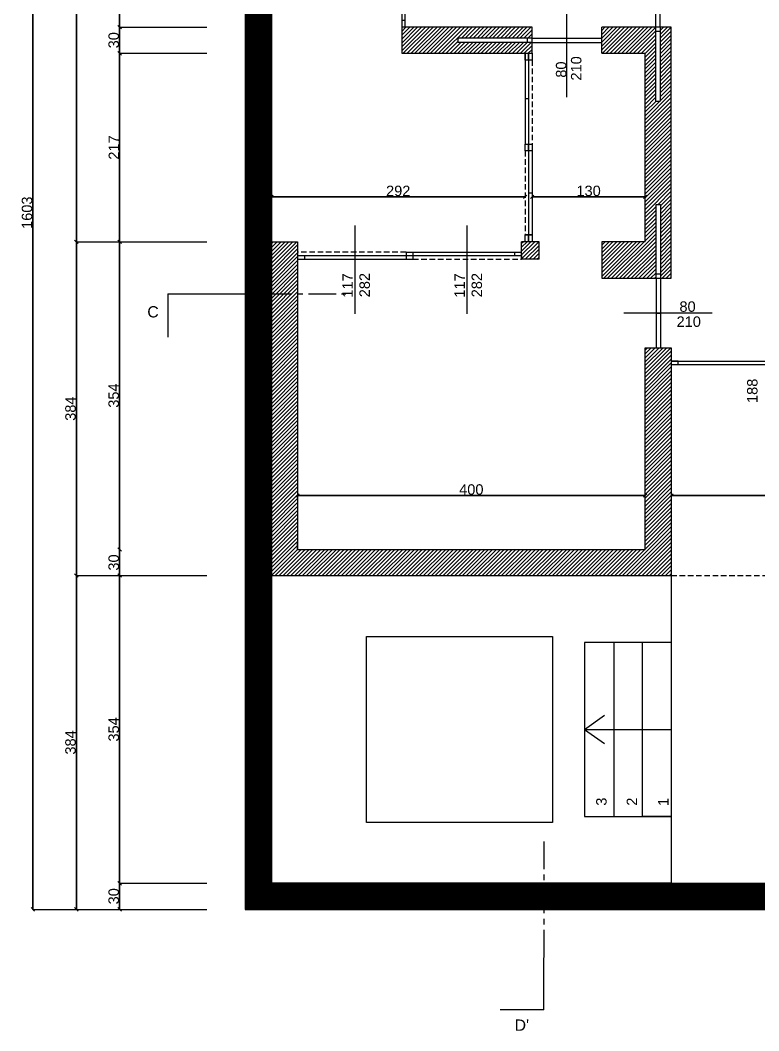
# Model space of a CAD drawing. Header units: millimetres. Extents: x 935 to 13922, y 3203 to 7816.
# Drawn here: x 935 to 1785, y 5601 to 6764 of the extents above; entities that cross this region are included whole.
import ezdxf

# ---------------------------------------------------------------- set-up
doc = ezdxf.new("R2010")
doc.units = ezdxf.units.MM
doc.linetypes.add('CENTRO', pattern=[50.8, 31.75, -6.35, 6.35, -6.35])
doc.linetypes.add('TRATTEGGIATA2', pattern=[9.525, 6.35, -3.175])
doc.layers.get('0').update_dxf_attribs({"lineweight": 20})
doc.layers.get('Defpoints').update_dxf_attribs({"lineweight": 20})
for name, color, linetype, lineweight in [('ALBERO', 94, 'Continuous', 5), ('binario finestra', 160, 'Continuous', 13), ('campiture', 253, 'Continuous', 0), ('finestre', 141, 'Continuous', 13), ('interni', 210, 'Continuous', 13), ('porte', 230, 'Continuous', 13), ('quote', 181, 'Continuous', 0), ('sezioni', 50, 'Continuous', 5), ('vasche', 175, 'Continuous', 13)]:
    doc.layers.add(name, color=color, linetype=linetype, lineweight=lineweight)
doc.layers.add('VEGETAZIONE', color=7, linetype='Continuous', lineweight=5, true_color=0x387000)
doc.styles.get("Standard").update_dxf_attribs({"font": 'arial.ttf', "height": 12})
doc.dimstyles.new('Copia di ISO-25', dxfattribs={"dimtxt": 18, "dimasz": 4, "dimexe": 4, "dimexo": 300, "dimtad": 1, "dimdec": 0, "dimtxsty": 'Standard', "dimblk": 'OBLIQUE', "dimcen": 2.5, "dimse1": 1, "dimse2": 1, "dimadec": 0, "dimazin": 0, "dimtfac": 1, "dimtdec": 0, "dimtmove": 0, "dimatfit": 3, "dimfxl": 1, "dimfxlon": 1, "dimarcsym": 0})
pattern_1 = [(45, (-2270.9883, 2311.3952), (-2.245064, 2.245064), [])]

# ---------------------------------------------------------------- blocks, each defined once
blk = doc.blocks.new('_Oblique')
at = {"color": 0, "linetype": 'ByBlock', "lineweight": -2}
blk.add_line((-0.5, -0.5), (0.5, 0.5), dxfattribs=at)
blk = doc.blocks.new('*D68')
at = {"layer": 'Defpoints', "color": 0, "lineweight": 15, "transparency": 16777216}
for p in [(1049.6, 5771.2), (1194.1, 5771.2), (1194.1, 5741.2)]:
    blk.add_point(p, dxfattribs=at)
at = {"layer": 'quote', "color": 0, "lineweight": -2, "transparency": 16777216}
blk.add_line((1049.6, 5741.2), (1049.6, 5771.2), dxfattribs=at)
at = {"layer": 'quote', "color": 0, "lineweight": -2, "transparency": 16777216, "xscale": 4, "yscale": 4, "zscale": 4}
for p, rotation in [((1049.6, 5771.2), 90), ((1049.6, 5741.2), 270)]:
    blk.add_blockref('_Oblique', p, dxfattribs=dict(at, rotation=rotation))
at = {"layer": 'quote', "color": 0, "lineweight": 15, "transparency": 16777216, "insert": (1042.8, 5756.2), "char_height": 12, "attachment_point": 5, "rotation": 90}
blk.add_mtext('30', dxfattribs=at)
blk = doc.blocks.new('*D69')
at = {"layer": 'Defpoints', "color": 0, "lineweight": 15, "transparency": 16777216}
for p in [(1049.6, 6125.2), (1224.1, 6125.2), (1224.1, 5771.2)]:
    blk.add_point(p, dxfattribs=at)
at = {"layer": 'quote', "color": 0, "lineweight": -2, "transparency": 16777216}
blk.add_line((1049.6, 5771.2), (1049.6, 6125.2), dxfattribs=at)
at = {"layer": 'quote', "color": 0, "lineweight": -2, "transparency": 16777216, "xscale": 4, "yscale": 4, "zscale": 4}
for p, rotation in [((1049.6, 6125.2), 90), ((1049.6, 5771.2), 270)]:
    blk.add_blockref('_Oblique', p, dxfattribs=dict(at, rotation=rotation))
at = {"layer": 'quote', "color": 0, "lineweight": 15, "transparency": 16777216, "insert": (1042.8, 5948.2), "char_height": 12, "attachment_point": 5, "rotation": 90}
blk.add_mtext('354', dxfattribs=at)
blk = doc.blocks.new('*D70')
at = {"layer": 'Defpoints', "color": 0, "lineweight": 15, "transparency": 16777216}
for p in [(1049.6, 6155.2), (1224.1, 6155.2), (1224.1, 6125.2)]:
    blk.add_point(p, dxfattribs=at)
at = {"layer": 'quote', "color": 0, "lineweight": -2, "transparency": 16777216}
blk.add_line((1049.6, 6125.2), (1049.6, 6155.2), dxfattribs=at)
at = {"layer": 'quote', "color": 0, "lineweight": -2, "transparency": 16777216, "xscale": 4, "yscale": 4, "zscale": 4}
for p, rotation in [((1049.6, 6155.2), 90), ((1049.6, 6125.2), 270)]:
    blk.add_blockref('_Oblique', p, dxfattribs=dict(at, rotation=rotation))
at = {"layer": 'quote', "color": 0, "lineweight": 15, "transparency": 16777216, "insert": (1042.8, 6140.2), "char_height": 12, "attachment_point": 5, "rotation": 90}
blk.add_mtext('30', dxfattribs=at)
blk = doc.blocks.new('*D71')
at = {"layer": 'Defpoints', "color": 0, "lineweight": 15, "transparency": 16777216}
for p in [(1254.1, 6509.2), (1049.6, 6155.2), (1254.1, 6155.2)]:
    blk.add_point(p, dxfattribs=at)
at = {"layer": 'quote', "color": 0, "lineweight": -2, "transparency": 16777216}
blk.add_line((1049.6, 6509.2), (1049.6, 6155.2), dxfattribs=at)
at = {"layer": 'quote', "color": 0, "lineweight": -2, "transparency": 16777216, "xscale": 4, "yscale": 4, "zscale": 4}
for p, rotation in [((1049.6, 6509.2), 90), ((1049.6, 6155.2), 270)]:
    blk.add_blockref('_Oblique', p, dxfattribs=dict(at, rotation=rotation))
at = {"layer": 'quote', "color": 0, "lineweight": 15, "transparency": 16777216, "insert": (1042.8, 6332.2), "char_height": 12, "attachment_point": 5, "rotation": 90}
blk.add_mtext('354', dxfattribs=at)
blk = doc.blocks.new('*D72')
at = {"layer": 'Defpoints', "color": 0, "lineweight": 15, "transparency": 16777216}
for p in [(1049.6, 6726), (1224.1, 6726), (1224.1, 6509.2)]:
    blk.add_point(p, dxfattribs=at)
at = {"layer": 'quote', "color": 0, "lineweight": -2, "transparency": 16777216}
blk.add_line((1049.6, 6509.2), (1049.6, 6726), dxfattribs=at)
at = {"layer": 'quote', "color": 0, "lineweight": -2, "transparency": 16777216, "xscale": 4, "yscale": 4, "zscale": 4}
for p, rotation in [((1049.6, 6726), 90), ((1049.6, 6509.2), 270)]:
    blk.add_blockref('_Oblique', p, dxfattribs=dict(at, rotation=rotation))
at = {"layer": 'quote', "color": 0, "lineweight": 15, "transparency": 16777216, "insert": (1042.9, 6617.6), "char_height": 12, "attachment_point": 5, "rotation": 90}
blk.add_mtext('217', dxfattribs=at)
blk = doc.blocks.new('*D73')
at = {"layer": 'Defpoints', "color": 0, "lineweight": 15, "transparency": 16777216}
for p in [(1049.6, 6756), (1374.1, 6756), (1374.1, 6726)]:
    blk.add_point(p, dxfattribs=at)
at = {"layer": 'quote', "color": 0, "lineweight": -2, "transparency": 16777216}
blk.add_line((1049.6, 6726), (1049.6, 6756), dxfattribs=at)
at = {"layer": 'quote', "color": 0, "lineweight": -2, "transparency": 16777216, "xscale": 4, "yscale": 4, "zscale": 4}
for p, rotation in [((1049.6, 6756), 90), ((1049.6, 6726), 270)]:
    blk.add_blockref('_Oblique', p, dxfattribs=dict(at, rotation=rotation))
at = {"layer": 'quote', "color": 0, "lineweight": 15, "transparency": 16777216, "insert": (1042.8, 6741), "char_height": 12, "attachment_point": 5, "rotation": 90}
blk.add_mtext('30', dxfattribs=at)
blk = doc.blocks.new('*D74')
at = {"layer": 'Defpoints', "color": 0, "lineweight": 15, "transparency": 16777216}
for p in [(1049.6, 7006), (1374.1, 7006), (1374.1, 6756)]:
    blk.add_point(p, dxfattribs=at)
at = {"layer": 'quote', "color": 0, "lineweight": -2, "transparency": 16777216}
blk.add_line((1049.6, 6756), (1049.6, 7006), dxfattribs=at)
at = {"layer": 'quote', "color": 0, "lineweight": -2, "transparency": 16777216, "xscale": 4, "yscale": 4, "zscale": 4}
for p, rotation in [((1049.6, 7006), 90), ((1049.6, 6756), 270)]:
    blk.add_blockref('_Oblique', p, dxfattribs=dict(at, rotation=rotation))
at = {"layer": 'quote', "color": 0, "lineweight": 15, "transparency": 16777216, "insert": (1042.8, 6881), "char_height": 12, "attachment_point": 5, "rotation": 90}
blk.add_mtext('250', dxfattribs=at)
blk = doc.blocks.new('*D78')
at = {"layer": 'Defpoints', "color": 0, "lineweight": 15, "transparency": 16777216}
for p in [(999.8, 6125.2), (1224.1, 6125.2), (1194.1, 5741.2)]:
    blk.add_point(p, dxfattribs=at)
at = {"layer": 'quote', "color": 0, "lineweight": -2, "transparency": 16777216}
blk.add_line((999.8, 5741.2), (999.8, 6125.2), dxfattribs=at)
at = {"layer": 'quote', "color": 0, "lineweight": -2, "transparency": 16777216, "xscale": 4, "yscale": 4, "zscale": 4}
for p, rotation in [((999.8, 6125.2), 90), ((999.8, 5741.2), 270)]:
    blk.add_blockref('_Oblique', p, dxfattribs=dict(at, rotation=rotation))
at = {"layer": 'quote', "color": 0, "lineweight": 15, "transparency": 16777216, "insert": (993.1, 5933.2), "char_height": 12, "attachment_point": 5, "rotation": 90}
blk.add_mtext('384', dxfattribs=at)
blk = doc.blocks.new('*D79')
at = {"layer": 'Defpoints', "color": 0, "lineweight": 15, "transparency": 16777216}
for p in [(999.8, 6509.2), (1224.1, 6509.2), (1224.1, 6125.2)]:
    blk.add_point(p, dxfattribs=at)
at = {"layer": 'quote', "color": 0, "lineweight": -2, "transparency": 16777216}
blk.add_line((999.8, 6125.2), (999.8, 6509.2), dxfattribs=at)
at = {"layer": 'quote', "color": 0, "lineweight": -2, "transparency": 16777216, "xscale": 4, "yscale": 4, "zscale": 4}
for p, rotation in [((999.8, 6509.2), 90), ((999.8, 6125.2), 270)]:
    blk.add_blockref('_Oblique', p, dxfattribs=dict(at, rotation=rotation))
at = {"layer": 'quote', "color": 0, "lineweight": 15, "transparency": 16777216, "insert": (993.1, 6317.2), "char_height": 12, "attachment_point": 5, "rotation": 90}
blk.add_mtext('384', dxfattribs=at)
blk = doc.blocks.new('*D80')
at = {"layer": 'Defpoints', "color": 0, "lineweight": 15, "transparency": 16777216}
for p in [(999.8, 7344), (1224.1, 7344), (1224.1, 6509.2)]:
    blk.add_point(p, dxfattribs=at)
at = {"layer": 'quote', "color": 0, "lineweight": -2, "transparency": 16777216}
blk.add_line((999.8, 6509.2), (999.8, 7344), dxfattribs=at)
at = {"layer": 'quote', "color": 0, "lineweight": -2, "transparency": 16777216, "xscale": 4, "yscale": 4, "zscale": 4}
for p, rotation in [((999.8, 7344), 90), ((999.8, 6509.2), 270)]:
    blk.add_blockref('_Oblique', p, dxfattribs=dict(at, rotation=rotation))
at = {"layer": 'quote', "color": 0, "lineweight": 15, "transparency": 16777216, "insert": (993.1, 6926.6), "char_height": 12, "attachment_point": 5, "rotation": 90}
blk.add_mtext('835', dxfattribs=at)
blk = doc.blocks.new('*D81')
at = {"layer": 'Defpoints', "color": 0, "lineweight": 15, "transparency": 16777216}
for p in [(1194.1, 7344), (949.8, 5741.2), (1194.1, 5741.2)]:
    blk.add_point(p, dxfattribs=at)
at = {"layer": 'quote', "color": 0, "lineweight": -2, "transparency": 16777216}
blk.add_line((949.8, 7344), (949.8, 5741.2), dxfattribs=at)
at = {"layer": 'quote', "color": 0, "lineweight": -2, "transparency": 16777216, "xscale": 4, "yscale": 4, "zscale": 4}
for p, rotation in [((949.8, 7344), 90), ((949.8, 5741.2), 270)]:
    blk.add_blockref('_Oblique', p, dxfattribs=dict(at, rotation=rotation))
at = {"layer": 'quote', "color": 0, "lineweight": 15, "transparency": 16777216, "insert": (943.1, 6542.6), "char_height": 12, "attachment_point": 5, "rotation": 90}
blk.add_mtext('1603', dxfattribs=at)
blk = doc.blocks.new('*D99')
at = {"layer": 'Defpoints', "color": 0, "lineweight": 15, "transparency": 16777216}
for p in [(1654.1, 6217.3), (1254.1, 6155.2), (1654.1, 6155.2)]:
    blk.add_point(p, dxfattribs=at)
at = {"layer": 'quote', "color": 0, "lineweight": -2, "transparency": 16777216}
blk.add_line((1254.1, 6217.3), (1654.1, 6217.3), dxfattribs=at)
at = {"layer": 'quote', "color": 0, "lineweight": -2, "transparency": 16777216, "xscale": 4, "yscale": 4, "zscale": 4, "rotation": 180}
blk.add_blockref('_Oblique', (1254.1, 6217.3), dxfattribs=at)
at = {"layer": 'quote', "color": 0, "lineweight": -2, "transparency": 16777216, "xscale": 4, "yscale": 4, "zscale": 4}
blk.add_blockref('_Oblique', (1654.1, 6217.3), dxfattribs=at)
at = {"layer": 'quote', "color": 0, "lineweight": 15, "transparency": 16777216, "insert": (1454.1, 6224.1), "char_height": 12, "attachment_point": 5}
blk.add_mtext('400', dxfattribs=at)
blk = doc.blocks.new('*D100')
at = {"layer": 'Defpoints', "color": 0, "lineweight": 15, "transparency": 16777216}
for p in [(2284.1, 6217.3), (1684.1, 6125.2), (2284.1, 6125.2)]:
    blk.add_point(p, dxfattribs=at)
at = {"layer": 'quote', "color": 0, "lineweight": -2, "transparency": 16777216}
blk.add_line((1684.1, 6217.3), (2284.1, 6217.3), dxfattribs=at)
at = {"layer": 'quote', "color": 0, "lineweight": -2, "transparency": 16777216, "xscale": 4, "yscale": 4, "zscale": 4, "rotation": 180}
blk.add_blockref('_Oblique', (1684.1, 6217.3), dxfattribs=at)
at = {"layer": 'quote', "color": 0, "lineweight": -2, "transparency": 16777216, "xscale": 4, "yscale": 4, "zscale": 4}
blk.add_blockref('_Oblique', (2284.1, 6217.3), dxfattribs=at)
at = {"layer": 'quote', "color": 0, "lineweight": 15, "transparency": 16777216, "insert": (1984.1, 6224.1), "char_height": 12, "attachment_point": 5}
blk.add_mtext('600', dxfattribs=at)
blk = doc.blocks.new('*D105')
at = {"layer": 'Defpoints', "color": 0, "lineweight": 15, "transparency": 16777216}
for p in [(1654.1, 6560.8), (1524, 6509.2), (1654.1, 6509.2)]:
    blk.add_point(p, dxfattribs=at)
at = {"layer": 'quote', "color": 0, "lineweight": -2, "transparency": 16777216}
blk.add_line((1524, 6560.8), (1654.1, 6560.8), dxfattribs=at)
at = {"layer": 'quote', "color": 0, "lineweight": -2, "transparency": 16777216, "xscale": 4, "yscale": 4, "zscale": 4, "rotation": 180}
blk.add_blockref('_Oblique', (1524, 6560.8), dxfattribs=at)
at = {"layer": 'quote', "color": 0, "lineweight": -2, "transparency": 16777216, "xscale": 4, "yscale": 4, "zscale": 4}
blk.add_blockref('_Oblique', (1654.1, 6560.8), dxfattribs=at)
at = {"layer": 'quote', "color": 0, "lineweight": 15, "transparency": 16777216, "insert": (1589, 6567.6), "char_height": 12, "attachment_point": 5}
blk.add_mtext('130', dxfattribs=at)
blk = doc.blocks.new('*D106')
at = {"layer": 'Defpoints', "color": 0, "lineweight": 15, "transparency": 16777216}
for p in [(1224.1, 6560.8), (1224.1, 6509.2), (1516, 6509.2)]:
    blk.add_point(p, dxfattribs=at)
at = {"layer": 'quote', "color": 0, "lineweight": -2, "transparency": 16777216}
blk.add_line((1516, 6560.8), (1224.1, 6560.8), dxfattribs=at)
at = {"layer": 'quote', "color": 0, "lineweight": -2, "transparency": 16777216, "xscale": 4, "yscale": 4, "zscale": 4, "rotation": 180}
blk.add_blockref('_Oblique', (1224.1, 6560.8), dxfattribs=at)
at = {"layer": 'quote', "color": 0, "lineweight": -2, "transparency": 16777216, "xscale": 4, "yscale": 4, "zscale": 4}
blk.add_blockref('_Oblique', (1516, 6560.8), dxfattribs=at)
at = {"layer": 'quote', "color": 0, "lineweight": 15, "transparency": 16777216, "insert": (1370, 6567.6), "char_height": 12, "attachment_point": 5}
blk.add_mtext('292', dxfattribs=at)

msp = doc.modelspace()

# ---------------------------------------------------------------- hatches: boundary and pattern name
at = {"layer": 'campiture'}
h = msp.add_hatch(dxfattribs=at)
h.set_pattern_fill('_USER', color=256, pattern_type=0)
h.set_pattern_definition([(0, (0, 0), (0, 1), [])])
h.paths.add_polyline_path([(1224.1, 5771.2), (2604.1, 5771.2), (2604.1, 7314), (2054.1, 7314), (2054.1, 7344), (2634.1, 7344), (2634.1, 5741.2), (1194.1, 5741.2), (1194.1, 7344), (1923.7, 7344), (1923.7, 7314), (1224.1, 7314), (1224.1, 6125.2), (1684.1, 6125.2), (1684.1, 6125.2), (1224.1, 6125.2)])
h = msp.add_hatch(dxfattribs=at)
h.set_pattern_fill('ANSI31', color=256)
h.set_pattern_definition(pattern_1)
h.paths.add_polyline_path([(1654.1, 7006), (1654.1, 6836), (1684.1, 6836), (1684.1, 6863.9), (1745.8, 6863.9), (1745.8, 6893.9), (1683.9, 6893.9), (1683.9, 7036), (1374.1, 7036), (1374.1, 7006), (1378.1, 7006), (1378.1, 7006)])
h.paths.add_polyline_path([(1374.1, 6756), (1374.1, 6726), (1524, 6726), (1524, 6738.5), (1438.6, 6738.5), (1438.6, 6743.5), (1524, 6743.5), (1524.1, 6756)])
h.paths.add_polyline_path([(2054.1, 7073.9), (2054.1, 6893.9), (1835.8, 6893.9), (1835.8, 6863.9), (2054.1, 6863.9), (2144, 6863.9), (2144, 6893.9), (2084.5, 6893.9), (2084.5, 7043.9), (2169.9, 7043.9), (2169.9, 7073.9)])
h.paths.add_polyline_path([(2314.1, 7073.9), (2234.9, 7073.9), (2234.9, 7043.9), (2284.5, 7043.9), (2284.5, 6893.9), (2214, 6893.9), (2214, 6881.4), (2289, 6881.4), (2289, 6876.4), (2214, 6876.4), (2214, 6863.9), (2284.1, 6863.9), (2284.1, 6736.7), (2314.1, 6736.7), (2314.1, 6893.9)])
h.paths.add_polyline_path([(2314.1, 6596.7), (2284.1, 6596.7), (2284.1, 6467.2), (2296.6, 6467.2), (2296.6, 6552.2), (2301.6, 6552.2), (2301.6, 6467.2), (2314.1, 6467.2)])
h.paths.add_polyline_path([(2314.1, 6387.2), (2284.1, 6387.2), (2284.1, 6126.3), (2504.1, 6126.3), (2604.1, 6126.3), (2604.1, 6510.6), (2574.1, 6510.6), (2574.1, 6506.6), (2574.1, 6156.3), (2314.1, 6156.3)])
h.paths.add_polyline_path([(1654.1, 6185.9), (1654.1, 6155.2), (1254.1, 6155.2), (1254.1, 6509.2), (1224.1, 6509.2), (1224.1, 6125.2), (1684.1, 6125.2), (1684.1, 6185.9), (1684.1, 6387.2), (1654.1, 6387.2)])
h = msp.add_hatch(dxfattribs=at)
h.set_pattern_fill('ANSI31', color=256)
h.set_pattern_definition(pattern_1)
h.paths.add_polyline_path([(1684.1, 6756), (1671.4, 6756), (1671.4, 6671), (1666.4, 6671), (1666.4, 6756), (1654.1, 6756), (1604.1, 6756), (1604.1, 6726), (1654.1, 6726), (1654.1, 6509.2), (1604.1, 6509.2), (1604.1, 6467.2), (1666.6, 6467.2), (1666.6, 6552.2), (1671.6, 6552.2), (1671.6, 6467.2), (1684.1, 6467.2)])
h = msp.add_hatch(dxfattribs=at)
h.set_pattern_fill('ANSI31', color=256)
h.set_pattern_definition(pattern_1)
h.paths.add_polyline_path([(1532, 6509.2), (1512, 6509.2), (1512, 6489.2), (1532, 6489.2)])

# ---------------------------------------------------------------- linework, layer by layer
for p, q in [((1194.1, 7344), (1194.1, 5741.2)), ((1224.1, 7314), (1224.1, 5771.2)), ((1374.1, 6764), (1374.1, 6756)), ((1374.1, 6764), (1378.1, 6764)), ((1374.1, 6764), (1374.1, 6756)), ((1374.1, 6764), (1378.1, 6764)), ((1374.1, 6756), (1374.1, 6726)), ((1524.1, 6756), (1374.1, 6756)), ((1378.1, 6756), (1378.1, 6764)), ((1378.1, 6756), (1378.1, 6764)), ((1524, 6726), (1524.1, 6756)), ((1654.1, 6756), (1604.1, 6756)), ((1604.1, 6726), (1604.1, 6756)), ((1683.9, 6756), (1654.1, 6756)), ((1666.4, 6671), (1666.4, 6756)), ((1671.4, 6756), (1671.4, 6671)), ((1684.1, 6467.2), (1684.1, 6756)), ((1438.6, 6743.5), (1438.6, 6738.5)), ((1524.1, 6743.5), (1438.6, 6743.5)), ((1524.1, 6738.5), (1438.6, 6738.5)), ((1374.1, 6726), (1524, 6726)), ((1604.1, 6726), (1654.1, 6726)), ((1654.1, 6509.2), (1654.1, 6726)), ((1666.4, 6671), (1671.4, 6671)), ((1666.6, 6467.2), (1666.6, 6552.2)), ((1666.6, 6552.2), (1671.6, 6552.2)), ((1671.6, 6552.2), (1671.6, 6467.2)), ((1520, 6517.2), (1516, 6517.2)), ((1516, 6509.2), (1516, 6517.2)), ((1516, 6517.2), (1520, 6517.2)), ((1524, 6517.2), (1520, 6517.2)), ((1520, 6509.2), (1520, 6517.2)), ((1520, 6517.2), (1524, 6517.2)), ((1524, 6517.2), (1524, 6509.2)), ((1224.1, 6509.2), (1224.1, 6125.2)), ((1224.1, 6509.2), (1254.1, 6509.2)), ((1224.1, 6509.2), (1224.1, 6125.2)), ((1254.1, 6509.2), (1254.1, 6155.2)), ((1532, 6509.2), (1512, 6509.2)), ((1512, 6489.2), (1512, 6509.2)), ((1520, 6509.2), (1516, 6509.2)), ((1524, 6509.2), (1520, 6509.2)), ((1532, 6489.2), (1532, 6509.2)), ((1654.1, 6509.2), (1604.1, 6509.2)), ((1604.1, 6509.2), (1604.1, 6467.2)), ((1254.1, 6497.2), (1254.1, 6489.2)), ((1254.1, 6493.2), (1262.1, 6493.2)), ((1254.1, 6489.2), (1262.1, 6489.2)), ((1262.1, 6493.2), (1262.1, 6489.2)), ((1379, 6497.2), (1379, 6489.2)), ((1379, 6497.2), (1387, 6497.2)), ((1379, 6493.2), (1387, 6493.2)), ((1379, 6489.2), (1387, 6489.2)), ((1387, 6497.2), (1387, 6489.2)), ((1504, 6493.2), (1504, 6497.2)), ((1504, 6497.2), (1512, 6497.2)), ((1504, 6493.2), (1512, 6493.2)), ((1504, 6493.2), (1512, 6493.2)), ((1512, 6493.2), (1512, 6489.2)), ((1532, 6489.2), (1512, 6489.2)), ((1604.1, 6467.2), (1684.1, 6467.2)), ((1654.1, 6387.2), (1684.1, 6387.2)), ((1692.1, 6371.9), (1684.1, 6371.9)), ((1692.1, 6371.9), (1684.1, 6371.9)), ((1692.1, 6367.9), (1692.1, 6371.9)), ((1684.1, 6367.9), (1692.1, 6367.9)), ((1254.1, 6155.2), (1254.1, 6163.2)), ((1254.1, 6155.2), (1654.1, 6155.2)), ((1224.1, 6125.2), (1684.1, 6125.2)), ((1224.1, 6125.2), (1684.1, 6125.2)), ((1224.1, 5771.2), (2604.1, 5771.2)), ((1194.1, 5741.2), (2634.1, 5741.2))]:
    msp.add_line(p, q)
for points in [[(1516, 6726), (1520, 6726), (1520, 6718), (1516, 6718)], [(1520, 6726), (1524, 6726), (1524, 6718), (1520, 6718)], [(1516, 6621.6), (1520, 6621.6), (1520, 6613.6), (1516, 6613.6)], [(1520, 6621.6), (1524, 6621.6), (1524, 6613.6), (1520, 6613.6)]]:
    msp.add_lwpolyline(points, close=True)
for points in [[(1654.1, 6155.2), (1654.1, 6185.9), (1654.1, 6387.2)], [(1684.1, 6387.2), (1684.1, 6185.9), (1684.1, 6125.2)]]:
    msp.add_lwpolyline(points)
at = {"layer": 'ALBERO'}
for p, q in [((1224.1, 5771.2), (2604.1, 5771.2)), ((1194.1, 5741.2), (2634.1, 5741.2))]:
    msp.add_line(p, q, dxfattribs=at)
at = {"layer": 'binario finestra', "linetype": 'TRATTEGGIATA2'}
for p, q in [((1524, 6718), (1524, 6621.6)), ((1516, 6613.6), (1516, 6517.2)), ((1379, 6497.2), (1254.1, 6497.2)), ((1387, 6489.2), (1512, 6489.2))]:
    msp.add_line(p, q, dxfattribs=at)
at = {"layer": 'finestre'}
for p, q in [((1374.1, 6998), (1374.1, 6764)), ((1378.1, 6764), (1378.1, 6998)), ((1516, 6726), (1516, 6621.6)), ((1520, 6726), (1520, 6509.2)), ((1516, 6673.8), (1520, 6673.8)), ((1524, 6621.6), (1524, 6509.2)), ((1520, 6565.4), (1524, 6565.4)), ((1254.1, 6493.2), (1512, 6493.2)), ((1254.1, 6489.2), (1387, 6489.2)), ((1387, 6497.2), (1504, 6497.2)), ((1684.1, 6371.9), (2088.1, 6371.9)), ((1692.1, 6367.9), (1880.1, 6367.9))]:
    msp.add_line(p, q, dxfattribs=at)
at = {"layer": 'finestre', "linetype": 'TRATTEGGIATA2'}
msp.add_line((1684.1, 6125.2), (2284.1, 6125.2), dxfattribs=at)
at = {"layer": 'interni'}
for p, q in [((1105.2, 6449.3), (1105.2, 6399.3)), ((1105.2, 6449.3), (1165.2, 6449.3)), ((1537.4, 5625.6), (1537.4, 5685.6)), ((1537.4, 5625.6), (1487.4, 5625.6))]:
    msp.add_line(p, q, dxfattribs=at)
at = {"layer": 'porte'}
for p, q in [((1666.4, 6756), (1666.4, 6836)), ((1671.4, 6756), (1671.4, 6836)), ((1518.6, 6738.5), (1518.6, 6743.5)), ((1524.1, 6743.5), (1604.1, 6743.5)), ((1563.8, 6738.5), (1563.8, 6743.5)), ((1604.1, 6738.5), (1604.1, 6743.5)), ((1671.4, 6751), (1666.4, 6751)), ((1524.1, 6738.5), (1604.1, 6738.5)), ((1666.6, 6472.2), (1671.6, 6472.2)), ((1666.6, 6467.2), (1666.6, 6387.2)), ((1671.6, 6467.2), (1671.6, 6387.2)), ((1666.6, 6427.2), (1671.6, 6427.2))]:
    msp.add_line(p, q, dxfattribs=at)
at = {"layer": 'quote'}
for p, q in [((1563.8, 6675.7), (1563.8, 6777.3)), ((1320.6, 6426.4), (1320.6, 6528)), ((1449.5, 6426.4), (1449.5, 6528)), ((1731.1, 6427.2), (1629.4, 6427.2)), ((1584.1, 5948.1), (1607.1, 5964.4)), ((1584.1, 5948.1), (1684.1, 5948.1)), ((1584.1, 5948.1), (1607.1, 5931.8))]:
    msp.add_line(p, q, dxfattribs=at)
at = {"layer": 'quote', "lineweight": 15}
for p, q in [((1049.6, 6756), (1149.8, 6756)), ((1049.6, 6726), (1149.8, 6726)), ((999.8, 6509.2), (1149.8, 6509.2)), ((999.8, 6125.2), (1149.8, 6125.2)), ((1049.6, 5771.2), (1149.8, 5771.2)), ((949.8, 5741.2), (1149.8, 5741.2))]:
    msp.add_line(p, q, dxfattribs=at)
at = {"layer": 'sezioni', "linetype": 'CENTRO'}
for p, q in [((1165.2, 6449.3), (1309.9, 6449.3)), ((1537.4, 5819.2), (1537.4, 5685.6))]:
    msp.add_line(p, q, dxfattribs=at)
at = {"layer": 'vasche'}
for p, q in [((1224.1, 6125.2), (1684.1, 6125.2)), ((1224.1, 6125.2), (1224.1, 5771.2)), ((1684.1, 6125.2), (1684.1, 6048.1)), ((1333.5, 6055.2), (1547.5, 6055.2)), ((1333.5, 5841.2), (1333.5, 6055.2)), ((1547.5, 6055.2), (1547.5, 5841.2)), ((1684.1, 6048.1), (1584.1, 6048.1)), ((1584.1, 6048.1), (1584.1, 5848.1)), ((1651.1, 6048), (1618.1, 6048)), ((1618.1, 6048), (1618.1, 5848.1)), ((1651.1, 5848.1), (1651.1, 6048)), ((1684.1, 6048.1), (1684.1, 5848.1)), ((1584.1, 5848.1), (1684.1, 5848.1)), ((1684.1, 5848.1), (1651.1, 5848.1)), ((1684.1, 5848.1), (1684.1, 5771.2)), ((1547.5, 5841.2), (1333.5, 5841.2)), ((1684.1, 5771.2), (1224.1, 5771.2))]:
    msp.add_line(p, q, dxfattribs=at)
at = {"layer": 'VEGETAZIONE'}
for p, q in [((1194.1, 7344), (1194.1, 5741.2)), ((1224.1, 7314), (1224.1, 5771.2))]:
    msp.add_line(p, q, dxfattribs=at)

# ---------------------------------------------------------------- texts
at = {"layer": 'interni', "char_height": 13, "attachment_point": 1}
for s, insert in [('C', (1081.4, 6435.1)), ("D'", (1503.9, 5614.5))]:
    msp.add_mtext_dynamic_manual_height_columns(s, width=8.507, gutter_width=12.5, heights=[0], dxfattribs=dict(at, insert=insert))
at = {"layer": 'quote', "char_height": 12, "attachment_point": 1, "rotation": 90}
for s, insert in [('210', (1568.7, 6694.6)), ('80', (1551.4, 6697.9)), ('117', (1305.8, 6444.9)), ('282', (1325.4, 6445.3)), ('117', (1434.7, 6444.9)), ('282', (1454.4, 6445.3)), ('188', (1771.3, 6323.7))]:
    msp.add_mtext_dynamic_manual_height_columns(s, width=16.487, gutter_width=12.5, heights=[0], dxfattribs=dict(at, insert=insert))
at = {"layer": 'quote', "char_height": 12, "attachment_point": 1}
for s, insert in [('80', (1693.5, 6440.6)), ('210', (1690.2, 6423.3))]:
    msp.add_mtext_dynamic_manual_height_columns(s, width=16.487, gutter_width=12.5, heights=[0], dxfattribs=dict(at, insert=insert))
at = {"layer": 'quote', "lineweight": 15, "char_height": 12, "attachment_point": 1, "rotation": 90}
for s, insert in [('3', (1597.7, 5860.4)), ('2', (1632.8, 5860.4)), ('1', (1669, 5860.1))]:
    msp.add_mtext_dynamic_manual_height_columns(s, width=33, gutter_width=60, heights=[0], dxfattribs=dict(at, insert=insert))

# ---------------------------------------------------------------- dimensions: what is measured, and where the dimension line sits
at = {"layer": 'quote', "lineweight": 15}
for base, p1, p2, picture, middle in [((949.8, 5741.2), (1194.1, 7344), (1194.1, 5741.2), '*D81', (943.1, 6542.6)), ((999.8, 7344), (1224.1, 6509.2), (1224.1, 7344), '*D80', (993.1, 6926.6)), ((1049.6, 7006), (1374.1, 6756), (1374.1, 7006), '*D74', (1042.8, 6881)), ((1049.6, 6756), (1374.1, 6726), (1374.1, 6756), '*D73', (1042.8, 6741)), ((1049.6, 6726), (1224.1, 6509.2), (1224.1, 6726), '*D72', (1042.9, 6617.6)), ((999.8, 6509.2), (1224.1, 6125.2), (1224.1, 6509.2), '*D79', (993.1, 6317.2)), ((1049.6, 6155.2), (1254.1, 6509.2), (1254.1, 6155.2), '*D71', (1042.8, 6332.2)), ((1049.6, 6155.2), (1224.1, 6125.2), (1224.1, 6155.2), '*D70', (1042.8, 6140.2)), ((999.8, 6125.2), (1194.1, 5741.2), (1224.1, 6125.2), '*D78', (993.1, 5933.2)), ((1049.6, 6125.2), (1224.1, 5771.2), (1224.1, 6125.2), '*D69', (1042.8, 5948.2)), ((1049.6, 5771.2), (1194.1, 5741.2), (1194.1, 5771.2), '*D68', (1042.8, 5756.2))]:
    dim = msp.add_linear_dim(base=base, p1=p1, p2=p2, angle=90, dimstyle='Copia di ISO-25', dxfattribs=at)
    dim.commit()
    dim.dimension.update_dxf_attribs({"geometry": picture, "text_midpoint": middle})
for base, p1, p2, picture, middle in [((1224.1, 6560.8), (1516, 6509.2), (1224.1, 6509.2), '*D106', (1370, 6567.6)), ((1654.1, 6560.8), (1524, 6509.2), (1654.1, 6509.2), '*D105', (1589, 6567.6)), ((1654.1, 6217.3), (1254.1, 6155.2), (1654.1, 6155.2), '*D99', (1454.1, 6224.1)), ((2284.1, 6217.3), (1684.1, 6125.2), (2284.1, 6125.2), '*D100', (1984.1, 6224.1))]:
    dim = msp.add_linear_dim(base=base, p1=p1, p2=p2, dimstyle='Copia di ISO-25', dxfattribs=at)
    dim.commit()
    dim.dimension.update_dxf_attribs({"geometry": picture, "text_midpoint": middle})

doc.saveas('drawing.dxf')
